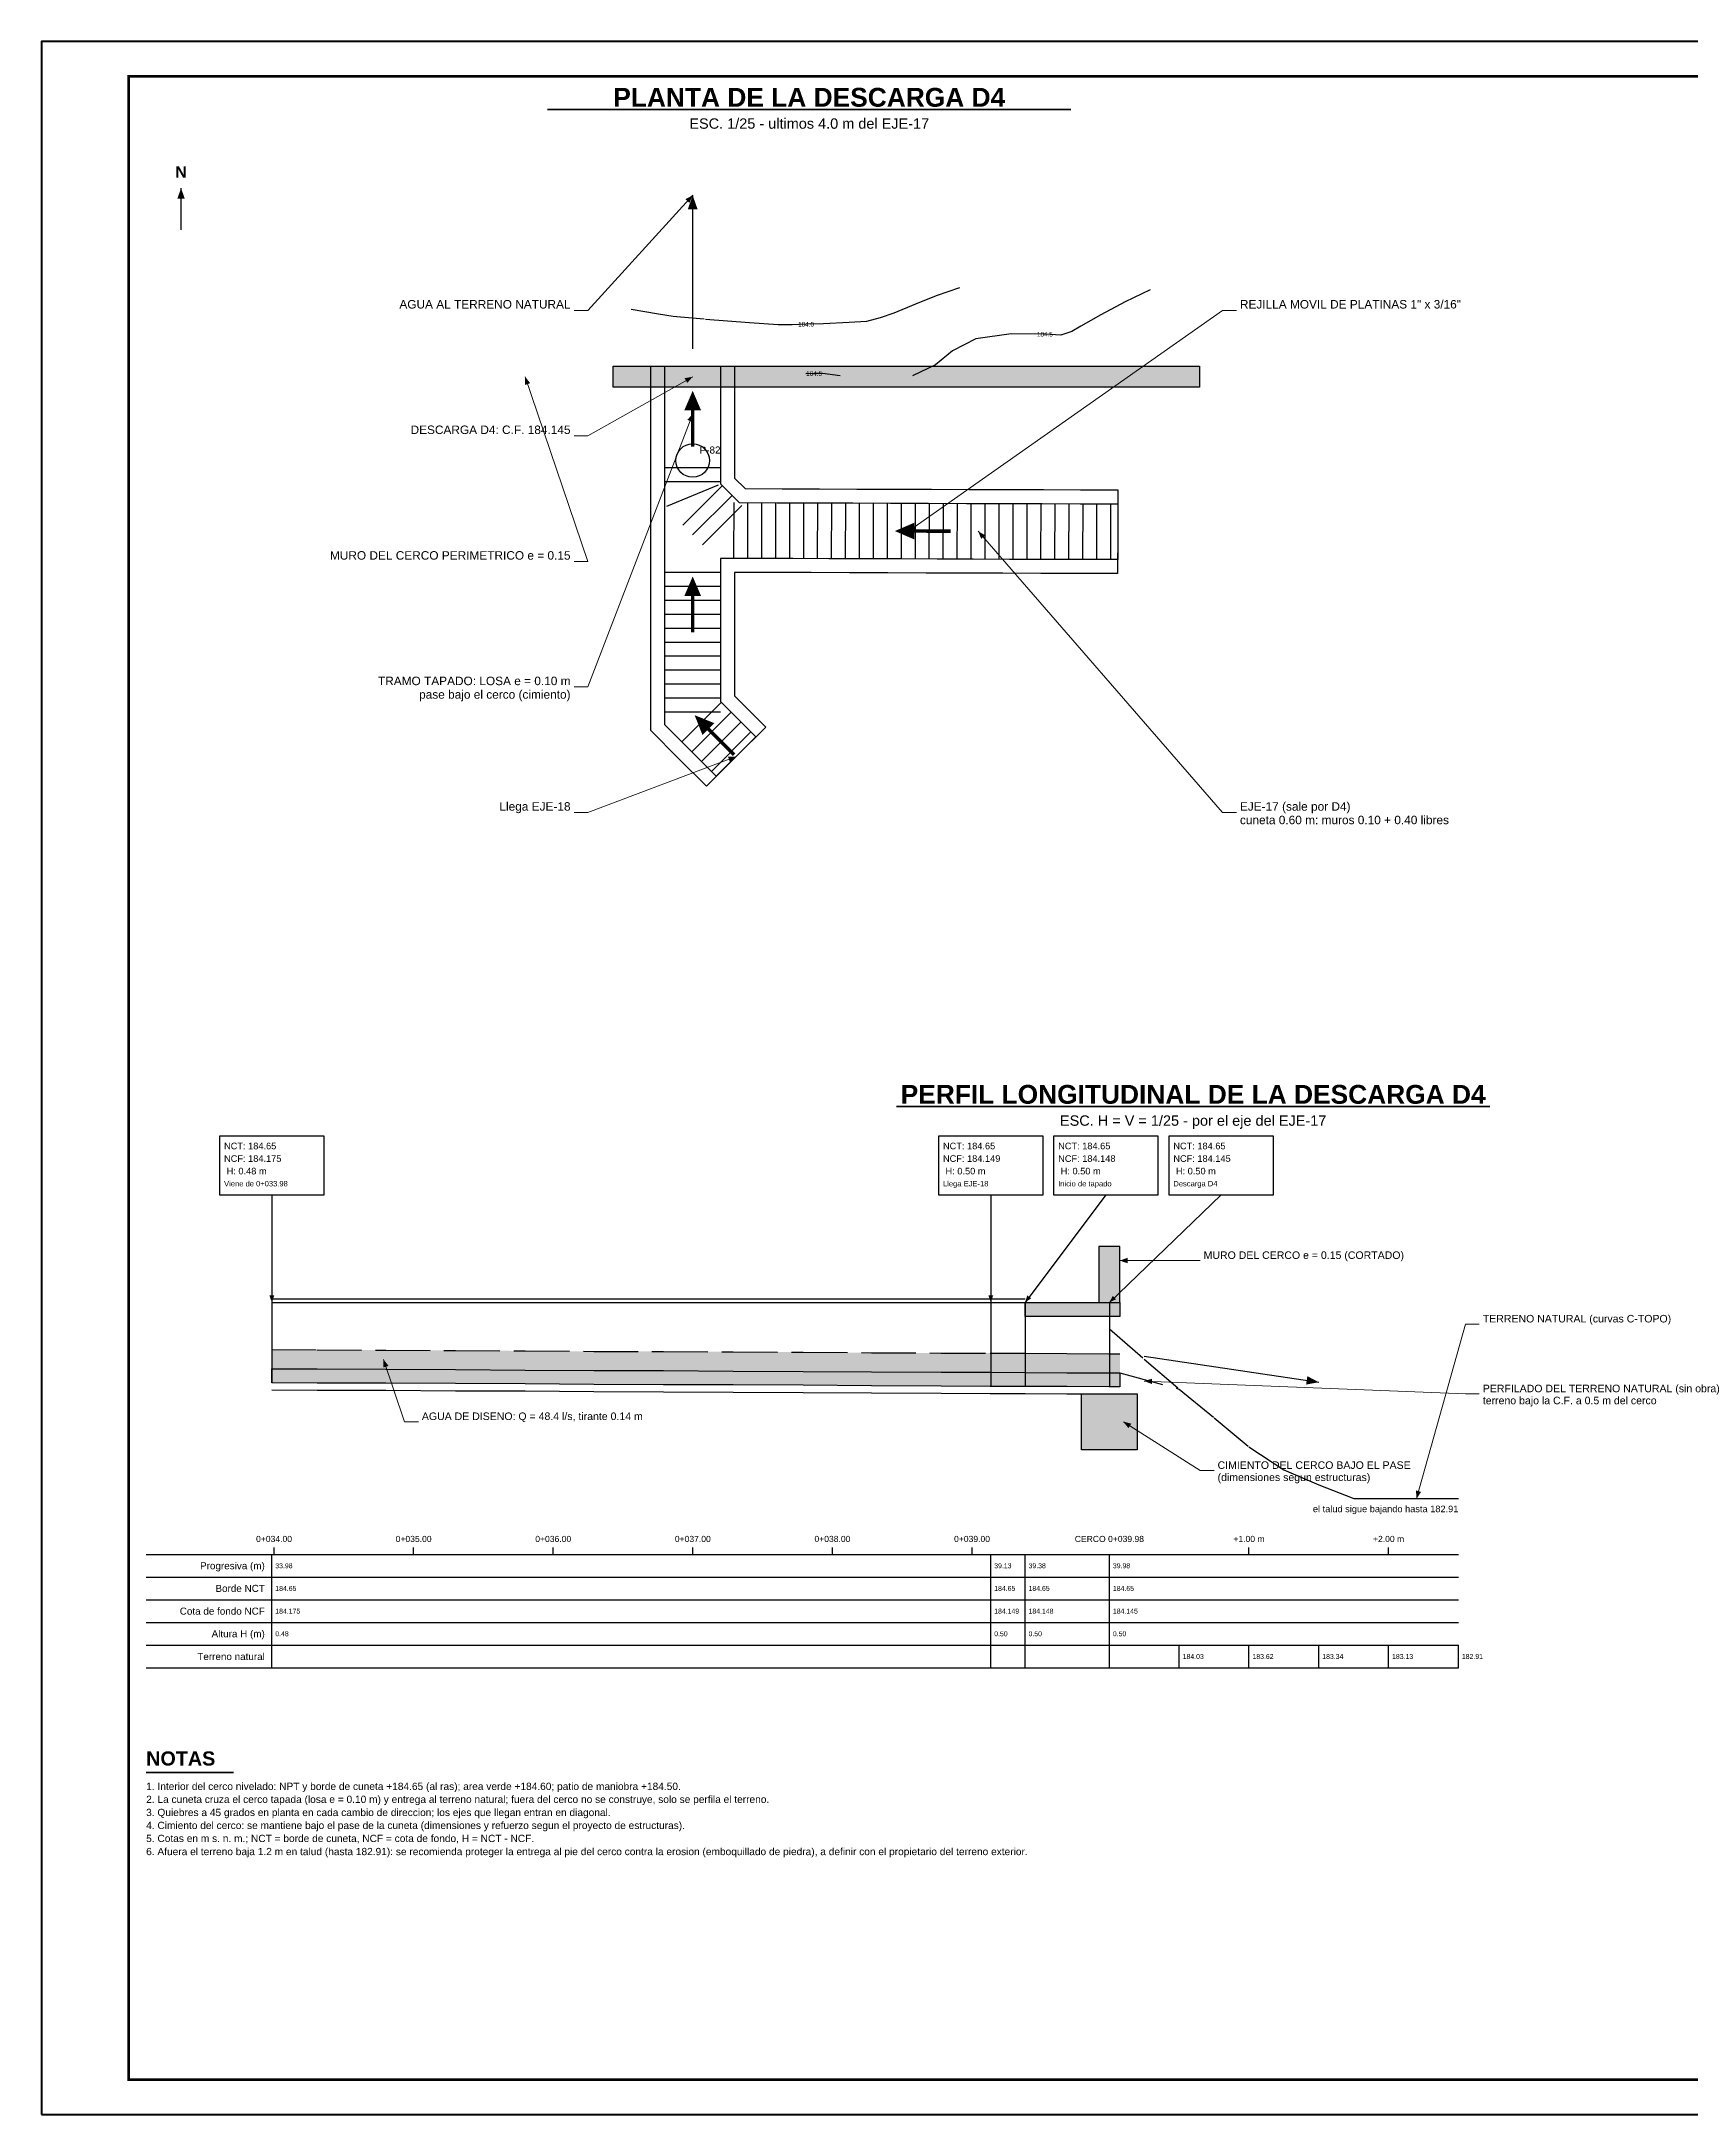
# Model space of a CAD drawing. Header units: metres. Extents: x 354768 to 355417, y 9249536 to 9250102.
# Drawn here: x 355146.83 to 355158.65, y 9249953 to 9249967.85 of the extents above; entities that cross this region are included whole.
import ezdxf
from ezdxf.enums import TextEntityAlignment as Align

# ---------------------------------------------------------------- set-up
doc = ezdxf.new("R2010")
doc.units = ezdxf.units.M
doc.header["$LTSCALE"] = 0.25
doc.linetypes.add('DASHED', pattern=[1.524, 1.27, -0.254])
for name, color, linetype, lineweight in [('AGUA', 150, 'DASHED', 25), ('ARQ-BASE', 8, 'CONTINUOUS', 13), ('LLAMADAS', 30, 'CONTINUOUS', 18), ('MARCO', 7, 'CONTINUOUS', 50), ('TITULOS', 160, 'CONTINUOUS', 35)]:
    doc.layers.add(name, color=color, linetype=linetype, lineweight=lineweight)
for name, color, linetype, true_color in [('CONCRETO-ACHURADO', 8, 'CONTINUOUS', 0xe2e2e2), ('CUN-FLUJO', 1, 'CONTINUOUS', 0xe60000), ('CUN-REJ-BORDE', 4, 'CONTINUOUS', 0x00aae6), ('CUN-REJ-PLATINA', 4, 'CONTINUOUS', 0x78cdf0), ('CUN-TAP-BORDE', 3, 'CONTINUOUS', 0x009600), ('CURVAS-TXT', 33, 'CONTINUOUS', 0x966e46), ('DET-AGUA', 150, 'CONTINUOUS', 0xbedef5), ('DET-CERCO', 1, 'CONTINUOUS', 0xe17878), ('DET-CIMIENTO', 8, 'CONTINUOUS', 0xc8c8c8)]:
    doc.layers.add(name, color=color, linetype=linetype, true_color=true_color)
for name, color, linetype in [('DET-CURVAS', 33, 'DASHED'), ('DET-FONDO', 6, 'CONTINUOUS'), ('DET-NCT', 5, 'CONTINUOUS'), ('DET-PERFILADO', 1, 'DASHED'), ('DET-REJILLA', 1, 'CONTINUOUS'), ('DET-SECCION', 1, 'CONTINUOUS'), ('DET-TAPA', 3, 'CONTINUOUS'), ('DET-TERRENO', 32, 'DASHED'), ('FLUJO', 150, 'CONTINUOUS'), ('GUITARRA', 8, 'CONTINUOUS'), ('NUDOS', 7, 'CONTINUOUS'), ('PERF-CAJA', 7, 'CONTINUOUS'), ('SOLADO', 8, 'CONTINUOUS'), ('TEXTOS', 7, 'CONTINUOUS'), ('TEXTOS-NOTAS', 7, 'CONTINUOUS')]:
    doc.layers.add(name, color=color, linetype=linetype)
doc.styles.get("Standard").update_dxf_attribs({"font": 'arial.ttf'})
doc.styles.add('TITULOS', font='arialbd.ttf')

msp = doc.modelspace()

# ---------------------------------------------------------------- hatches: boundary and pattern name
at = {"layer": 'CONCRETO-ACHURADO', "true_color": 0xe2e2e2}
h = msp.add_hatch(color=7, dxfattribs=at)
h.dxf.hatch_style = 1
h.paths.add_polyline_path([(355153.871, 9249958.818), (355154.55, 9249958.818), (355154.55, 9249958.717), (355153.871, 9249958.717)])
h = msp.add_hatch(color=7, dxfattribs=at)
h.dxf.hatch_style = 1
h.paths.add_polyline_path([(355148.475, 9249958.342), (355148.801, 9249958.341), (355149.291, 9249958.339), (355149.791, 9249958.336), (355150.291, 9249958.333), (355150.781, 9249958.33), (355151.281, 9249958.329), (355151.781, 9249958.326), (355152.281, 9249958.323), (355152.771, 9249958.32), (355153.271, 9249958.318), (355153.621, 9249958.317), (355153.871, 9249958.316), (355154.171, 9249958.314), (355154.471, 9249958.312), (355154.55, 9249958.312), (355154.55, 9249958.213), (355154.471, 9249958.213), (355154.171, 9249958.214), (355153.871, 9249958.216), (355153.621, 9249958.216), (355153.271, 9249958.218), (355152.771, 9249958.22), (355152.281, 9249958.224), (355151.781, 9249958.226), (355151.281, 9249958.228), (355150.781, 9249958.23), (355150.291, 9249958.234), (355149.791, 9249958.236), (355149.291, 9249958.239), (355148.801, 9249958.24), (355148.475, 9249958.242)])
at = {"layer": 'DET-AGUA', "true_color": 0xbedef5}
h = msp.add_hatch(color=7, dxfattribs=at)
h.dxf.hatch_style = 1
h.paths.add_polyline_path([(355148.475, 9249958.342), (355148.801, 9249958.341), (355149.291, 9249958.339), (355149.791, 9249958.336), (355150.291, 9249958.333), (355150.781, 9249958.33), (355151.281, 9249958.329), (355151.781, 9249958.326), (355152.281, 9249958.323), (355152.771, 9249958.32), (355153.271, 9249958.318), (355153.621, 9249958.317), (355153.871, 9249958.316), (355154.171, 9249958.314), (355154.471, 9249958.312), (355154.55, 9249958.312), (355154.55, 9249958.45), (355154.471, 9249958.45), (355154.171, 9249958.451), (355153.871, 9249958.453), (355153.621, 9249958.454), (355153.271, 9249958.455), (355152.771, 9249958.457), (355152.281, 9249958.461), (355151.781, 9249958.463), (355151.281, 9249958.466), (355150.781, 9249958.467), (355150.291, 9249958.47), (355149.791, 9249958.473), (355149.291, 9249958.476), (355148.801, 9249958.477), (355148.475, 9249958.479)])
at = {"layer": 'DET-CERCO', "true_color": 0xe17878}
h = msp.add_hatch(color=7, dxfattribs=at)
h.dxf.hatch_style = 1
h.paths.add_polyline_path([(355150.92, 9249965.523), (355151.02, 9249965.523), (355151.12, 9249965.523), (355151.22, 9249965.523), (355151.32, 9249965.523), (355151.42, 9249965.523), (355151.52, 9249965.523), (355151.62, 9249965.523), (355151.72, 9249965.523), (355151.82, 9249965.523), (355151.92, 9249965.523), (355152.02, 9249965.523), (355152.12, 9249965.523), (355152.22, 9249965.523), (355152.32, 9249965.523), (355152.42, 9249965.523), (355152.52, 9249965.523), (355152.62, 9249965.523), (355152.72, 9249965.523), (355152.82, 9249965.523), (355152.92, 9249965.523), (355153.02, 9249965.523), (355153.12, 9249965.523), (355153.22, 9249965.523), (355153.32, 9249965.523), (355153.42, 9249965.523), (355153.52, 9249965.523), (355153.62, 9249965.523), (355153.72, 9249965.523), (355153.82, 9249965.523), (355153.92, 9249965.523), (355154.02, 9249965.523), (355154.12, 9249965.523), (355154.22, 9249965.523), (355154.32, 9249965.523), (355154.42, 9249965.523), (355154.52, 9249965.523), (355154.62, 9249965.523), (355154.72, 9249965.523), (355154.82, 9249965.523), (355154.92, 9249965.523), (355155.02, 9249965.523), (355155.12, 9249965.523), (355155.12, 9249965.373), (355155.02, 9249965.373), (355154.92, 9249965.373), (355154.82, 9249965.373), (355154.72, 9249965.373), (355154.62, 9249965.373), (355154.52, 9249965.373), (355154.42, 9249965.373), (355154.32, 9249965.373), (355154.22, 9249965.373), (355154.12, 9249965.373), (355154.02, 9249965.373), (355153.92, 9249965.373), (355153.82, 9249965.373), (355153.72, 9249965.373), (355153.62, 9249965.373), (355153.52, 9249965.373), (355153.42, 9249965.373), (355153.32, 9249965.373), (355153.22, 9249965.373), (355153.12, 9249965.373), (355153.02, 9249965.373), (355152.92, 9249965.373), (355152.82, 9249965.373), (355152.72, 9249965.373), (355152.62, 9249965.373), (355152.52, 9249965.373), (355152.42, 9249965.373), (355152.32, 9249965.373), (355152.22, 9249965.373), (355152.12, 9249965.373), (355152.02, 9249965.373), (355151.92, 9249965.373), (355151.82, 9249965.373), (355151.72, 9249965.373), (355151.62, 9249965.373), (355151.52, 9249965.373), (355151.42, 9249965.373), (355151.32, 9249965.373), (355151.22, 9249965.373), (355151.12, 9249965.373), (355151.02, 9249965.373), (355150.92, 9249965.373)])
h = msp.add_hatch(color=7, dxfattribs=at)
h.dxf.hatch_style = 1
h.paths.add_polyline_path([(355154.4, 9249958.818), (355154.55, 9249958.818), (355154.55, 9249959.217), (355154.4, 9249959.217)])
at = {"layer": 'DET-CIMIENTO', "true_color": 0xc8c8c8}
h = msp.add_hatch(color=7, dxfattribs=at)
h.dxf.hatch_style = 1
h.paths.add_polyline_path([(355154.275, 9249958.162), (355154.675, 9249958.162), (355154.675, 9249957.762), (355154.275, 9249957.762)])

# ---------------------------------------------------------------- linework, layer by layer
at = {"layer": 'AGUA'}
msp.add_lwpolyline([(355148.475, 9249958.479), (355148.801, 9249958.477), (355149.291, 9249958.476), (355149.791, 9249958.473), (355150.291, 9249958.47), (355150.781, 9249958.467), (355151.281, 9249958.466), (355151.781, 9249958.463), (355152.281, 9249958.461), (355152.771, 9249958.457), (355153.271, 9249958.455), (355153.621, 9249958.454), (355153.871, 9249958.453), (355154.171, 9249958.451), (355154.471, 9249958.45), (355154.55, 9249958.45)], dxfattribs=at)
at = {"layer": 'ARQ-BASE'}
msp.add_lwpolyline([(355148.475, 9249958.818), (355148.801, 9249958.818), (355149.291, 9249958.818), (355149.791, 9249958.818), (355150.291, 9249958.818), (355150.781, 9249958.818), (355151.281, 9249958.818), (355151.781, 9249958.818), (355152.281, 9249958.818), (355152.771, 9249958.818), (355153.271, 9249958.818), (355153.621, 9249958.818), (355153.871, 9249958.818), (355154.171, 9249958.818), (355154.471, 9249958.818)], dxfattribs=at)
at = {"layer": 'CUN-FLUJO', "const_width": 0.025}
for points in [[(355151.49, 9249964.948), (355151.49, 9249965.208)], [(355153.337, 9249964.342), (355153.078, 9249964.343)], [(355151.49, 9249963.618), (355151.49, 9249963.878)], [(355151.787, 9249962.741), (355151.603, 9249962.925)]]:
    msp.add_lwpolyline(points, dxfattribs=at)
at = {"layer": 'CUN-FLUJO', "true_color": 0xe60000}
for points in [[(355151.49, 9249965.348), (355151.43, 9249965.208), (355151.55, 9249965.208)], [(355152.938, 9249964.343), (355153.077, 9249964.283), (355153.078, 9249964.403)], [(355151.49, 9249964.018), (355151.43, 9249963.878), (355151.55, 9249963.878)], [(355151.504, 9249963.024), (355151.56, 9249962.882), (355151.645, 9249962.967)]]:
    msp.add_solid(points, dxfattribs=at)
at = {"layer": 'CUN-REJ-BORDE'}
for points in [[(355151.69, 9249964.961), (355151.69, 9249964.681), (355151.823, 9249964.547), (355152.094, 9249964.546), (355152.366, 9249964.545), (355152.637, 9249964.544), (355152.908, 9249964.543), (355153.18, 9249964.542), (355153.451, 9249964.541), (355153.722, 9249964.54), (355153.993, 9249964.54), (355154.265, 9249964.539), (355154.536, 9249964.538), (355154.535, 9249964.138), (355154.276, 9249964.139), (355154.017, 9249964.139), (355153.759, 9249964.14), (355153.5, 9249964.141), (355153.241, 9249964.142), (355152.983, 9249964.143), (355152.724, 9249964.144), (355152.466, 9249964.145), (355152.207, 9249964.146), (355151.948, 9249964.146), (355151.69, 9249964.147), (355151.69, 9249963.891), (355151.69, 9249963.634), (355151.69, 9249963.377), (355151.69, 9249963.121), (355151.942, 9249962.868), (355151.659, 9249962.586), (355151.474, 9249962.77), (355151.29, 9249962.955), (355151.29, 9249963.215), (355151.29, 9249963.475), (355151.29, 9249963.735), (355151.29, 9249963.995), (355151.29, 9249964.255), (355151.29, 9249964.515)], [(355151.19, 9249964.474), (355151.19, 9249964.598), (355151.19, 9249964.906)], [(355151.29, 9249964.515), (355151.29, 9249964.598), (355151.29, 9249964.906)], [(355151.79, 9249964.722), (355151.865, 9249964.647), (355152.132, 9249964.646), (355152.399, 9249964.645), (355152.666, 9249964.644), (355152.933, 9249964.643), (355153.201, 9249964.642), (355153.468, 9249964.641), (355153.735, 9249964.64), (355154.002, 9249964.64), (355154.269, 9249964.639), (355154.536, 9249964.638), (355154.535, 9249964.338), (355154.534, 9249964.038), (355154.26, 9249964.039), (355153.985, 9249964.04), (355153.711, 9249964.041), (355153.436, 9249964.041), (355153.162, 9249964.042), (355152.888, 9249964.043), (355152.613, 9249964.044), (355152.339, 9249964.045), (355152.064, 9249964.046), (355151.79, 9249964.047), (355151.79, 9249963.752), (355151.79, 9249963.457), (355151.79, 9249963.162), (355152.013, 9249962.939), (355151.801, 9249962.727), (355151.589, 9249962.515), (355151.389, 9249962.714), (355151.19, 9249962.914), (355151.19, 9249963.174), (355151.19, 9249963.434), (355151.19, 9249963.694), (355151.19, 9249963.954), (355151.19, 9249964.214), (355151.19, 9249964.474)]]:
    msp.add_lwpolyline(points, dxfattribs=at)
at = {"layer": 'CUN-REJ-PLATINA'}
for p, q in [((355151.29, 9249964.798), (355151.69, 9249964.798)), ((355151.29, 9249964.698), (355151.69, 9249964.698)), ((355151.305, 9249964.522), (355151.674, 9249964.674)), ((355151.419, 9249964.386), (355151.702, 9249964.668)), ((355151.489, 9249964.315), (355151.772, 9249964.597)), ((355151.56, 9249964.244), (355151.843, 9249964.527)), ((355151.785, 9249964.147), (355151.786, 9249964.547)), ((355151.885, 9249964.147), (355151.886, 9249964.547)), ((355151.985, 9249964.146), (355151.986, 9249964.546)), ((355152.085, 9249964.146), (355152.086, 9249964.546)), ((355152.185, 9249964.146), (355152.186, 9249964.546)), ((355152.285, 9249964.145), (355152.286, 9249964.545)), ((355152.385, 9249964.145), (355152.386, 9249964.545)), ((355152.485, 9249964.145), (355152.486, 9249964.545)), ((355152.585, 9249964.144), (355152.586, 9249964.544)), ((355152.685, 9249964.144), (355152.686, 9249964.544)), ((355152.785, 9249964.144), (355152.786, 9249964.544)), ((355152.885, 9249964.143), (355152.886, 9249964.543)), ((355152.985, 9249964.143), (355152.986, 9249964.543)), ((355153.085, 9249964.143), (355153.086, 9249964.543)), ((355153.185, 9249964.142), (355153.186, 9249964.542)), ((355153.285, 9249964.142), (355153.286, 9249964.542)), ((355153.385, 9249964.142), (355153.386, 9249964.542)), ((355153.485, 9249964.141), (355153.486, 9249964.541)), ((355153.585, 9249964.141), (355153.586, 9249964.541)), ((355153.685, 9249964.141), (355153.686, 9249964.541)), ((355153.785, 9249964.14), (355153.786, 9249964.54)), ((355153.885, 9249964.14), (355153.886, 9249964.54)), ((355153.985, 9249964.14), (355153.986, 9249964.54)), ((355154.085, 9249964.139), (355154.086, 9249964.539)), ((355154.185, 9249964.139), (355154.186, 9249964.539)), ((355154.285, 9249964.139), (355154.286, 9249964.539)), ((355154.385, 9249964.138), (355154.386, 9249964.538)), ((355154.485, 9249964.138), (355154.486, 9249964.538)), ((355151.29, 9249964.048), (355151.69, 9249964.048)), ((355151.29, 9249963.948), (355151.69, 9249963.948)), ((355151.29, 9249963.848), (355151.69, 9249963.848)), ((355151.29, 9249963.748), (355151.69, 9249963.748)), ((355151.29, 9249963.648), (355151.69, 9249963.648)), ((355151.29, 9249963.548), (355151.69, 9249963.548)), ((355151.29, 9249963.448), (355151.69, 9249963.448)), ((355151.29, 9249963.348), (355151.69, 9249963.348)), ((355151.29, 9249963.248), (355151.69, 9249963.248)), ((355151.29, 9249963.148), (355151.69, 9249963.148)), ((355151.29, 9249963.048), (355151.69, 9249963.048)), ((355151.412, 9249962.833), (355151.695, 9249963.116)), ((355151.483, 9249962.762), (355151.765, 9249963.045)), ((355151.553, 9249962.692), (355151.836, 9249962.974)), ((355151.624, 9249962.621), (355151.907, 9249962.904))]:
    msp.add_line(p, q, dxfattribs=at)
at = {"layer": 'CUN-TAP-BORDE'}
for points in [[(355151.19, 9249964.906), (355151.19, 9249965.215), (355151.19, 9249965.523), (355151.49, 9249965.523), (355151.79, 9249965.523), (355151.79, 9249965.256), (355151.79, 9249964.989), (355151.79, 9249964.722)], [(355151.29, 9249964.906), (355151.29, 9249965.215), (355151.29, 9249965.523), (355151.69, 9249965.523), (355151.69, 9249965.242), (355151.69, 9249964.961)]]:
    msp.add_lwpolyline(points, dxfattribs=at)
at = {"layer": 'DET-CERCO'}
for points in [[(355150.92, 9249965.523), (355151.02, 9249965.523), (355151.12, 9249965.523), (355151.22, 9249965.523), (355151.32, 9249965.523), (355151.42, 9249965.523), (355151.52, 9249965.523), (355151.62, 9249965.523), (355151.72, 9249965.523), (355151.82, 9249965.523), (355151.92, 9249965.523), (355152.02, 9249965.523), (355152.12, 9249965.523), (355152.22, 9249965.523), (355152.32, 9249965.523), (355152.42, 9249965.523), (355152.52, 9249965.523), (355152.62, 9249965.523), (355152.72, 9249965.523), (355152.82, 9249965.523), (355152.92, 9249965.523), (355153.02, 9249965.523), (355153.12, 9249965.523), (355153.22, 9249965.523), (355153.32, 9249965.523), (355153.42, 9249965.523), (355153.52, 9249965.523), (355153.62, 9249965.523), (355153.72, 9249965.523), (355153.82, 9249965.523), (355153.92, 9249965.523), (355154.02, 9249965.523), (355154.12, 9249965.523), (355154.22, 9249965.523), (355154.32, 9249965.523), (355154.42, 9249965.523), (355154.52, 9249965.523), (355154.62, 9249965.523), (355154.72, 9249965.523), (355154.82, 9249965.523), (355154.92, 9249965.523), (355155.02, 9249965.523), (355155.12, 9249965.523), (355155.12, 9249965.373), (355155.02, 9249965.373), (355154.92, 9249965.373), (355154.82, 9249965.373), (355154.72, 9249965.373), (355154.62, 9249965.373), (355154.52, 9249965.373), (355154.42, 9249965.373), (355154.32, 9249965.373), (355154.22, 9249965.373), (355154.12, 9249965.373), (355154.02, 9249965.373), (355153.92, 9249965.373), (355153.82, 9249965.373), (355153.72, 9249965.373), (355153.62, 9249965.373), (355153.52, 9249965.373), (355153.42, 9249965.373), (355153.32, 9249965.373), (355153.22, 9249965.373), (355153.12, 9249965.373), (355153.02, 9249965.373), (355152.92, 9249965.373), (355152.82, 9249965.373), (355152.72, 9249965.373), (355152.62, 9249965.373), (355152.52, 9249965.373), (355152.42, 9249965.373), (355152.32, 9249965.373), (355152.22, 9249965.373), (355152.12, 9249965.373), (355152.02, 9249965.373), (355151.92, 9249965.373), (355151.82, 9249965.373), (355151.72, 9249965.373), (355151.62, 9249965.373), (355151.52, 9249965.373), (355151.42, 9249965.373), (355151.32, 9249965.373), (355151.22, 9249965.373), (355151.12, 9249965.373), (355151.02, 9249965.373), (355150.92, 9249965.373)], [(355154.4, 9249958.818), (355154.55, 9249958.818), (355154.55, 9249959.217), (355154.4, 9249959.217)]]:
    msp.add_lwpolyline(points, close=True, dxfattribs=at)
at = {"layer": 'DET-CIMIENTO'}
msp.add_lwpolyline([(355154.275, 9249958.162), (355154.675, 9249958.162), (355154.675, 9249957.762), (355154.275, 9249957.762)], close=True, dxfattribs=at)
at = {"layer": 'DET-CURVAS'}
for points in [[(355153.402, 9249966.085), (355153.318, 9249966.056), (355153.233, 9249966.029), (355153.086, 9249965.967), (355152.93, 9249965.903), (355152.833, 9249965.87), (355152.735, 9249965.845), (355152.611, 9249965.836), (355152.426, 9249965.828), (355152.302, 9249965.824), (355152.202, 9249965.821), (355152.102, 9249965.82), (355151.898, 9249965.835), (355151.573, 9249965.86), (355151.402, 9249965.874), (355151.35, 9249965.879), (355151.244, 9249965.897), (355151.05, 9249965.931)], [(355154.768, 9249966.072), (355154.587, 9249965.984), (355154.413, 9249965.892), (355154.27, 9249965.81), (355154.206, 9249965.773), (355154.126, 9249965.746), (355154.013, 9249965.753), (355153.771, 9249965.755), (355153.519, 9249965.72), (355153.352, 9249965.635), (355153.23, 9249965.534), (355153.064, 9249965.454)], [(355152.546, 9249965.455), (355152.419, 9249965.472), (355152.36, 9249965.471), (355152.301, 9249965.469)]]:
    msp.add_lwpolyline(points, dxfattribs=at)
at = {"layer": 'DET-FONDO'}
msp.add_lwpolyline([(355148.475, 9249958.342), (355148.801, 9249958.341), (355149.291, 9249958.339), (355149.791, 9249958.336), (355150.291, 9249958.333), (355150.781, 9249958.33), (355151.281, 9249958.329), (355151.781, 9249958.326), (355152.281, 9249958.323), (355152.771, 9249958.32), (355153.271, 9249958.318), (355153.621, 9249958.317), (355153.871, 9249958.316), (355154.171, 9249958.314), (355154.471, 9249958.312), (355154.55, 9249958.312), (355154.55, 9249958.213), (355154.471, 9249958.213), (355154.171, 9249958.214), (355153.871, 9249958.216), (355153.621, 9249958.216), (355153.271, 9249958.218), (355152.771, 9249958.22), (355152.281, 9249958.224), (355151.781, 9249958.226), (355151.281, 9249958.228), (355150.781, 9249958.23), (355150.291, 9249958.234), (355149.791, 9249958.236), (355149.291, 9249958.239), (355148.801, 9249958.24), (355148.475, 9249958.242)], close=True, dxfattribs=at)
at = {"layer": 'DET-NCT'}
msp.add_line((355148.475, 9249958.818), (355153.871, 9249958.818), dxfattribs=at)
at = {"layer": 'DET-PERFILADO'}
msp.add_lwpolyline([(355154.55, 9249958.312), (355154.975, 9249958.196)], dxfattribs=at)
at = {"layer": 'DET-REJILLA'}
msp.add_line((355148.475, 9249958.843), (355153.871, 9249958.843), dxfattribs=at)
at = {"layer": 'DET-SECCION'}
for p, q in [((355148.475, 9249958.818), (355148.475, 9249958.242)), ((355153.625, 9249958.818), (355153.625, 9249958.216)), ((355153.871, 9249958.818), (355153.871, 9249958.216)), ((355154.475, 9249958.818), (355154.475, 9249958.213))]:
    msp.add_line(p, q, dxfattribs=at)
at = {"layer": 'DET-TAPA'}
msp.add_lwpolyline([(355153.871, 9249958.818), (355154.55, 9249958.818), (355154.55, 9249958.717), (355153.871, 9249958.717)], close=True, dxfattribs=at)
at = {"layer": 'DET-TERRENO'}
msp.add_lwpolyline([(355154.475, 9249958.629), (355154.725, 9249958.412), (355154.975, 9249958.196), (355155.225, 9249957.991), (355155.475, 9249957.784), (355155.725, 9249957.618), (355155.975, 9249957.51), (355156.225, 9249957.412), (355156.475, 9249957.412), (355156.725, 9249957.412), (355156.975, 9249957.412)], dxfattribs=at)
at = {"layer": 'FLUJO'}
for p, q in [((355151.49, 9249965.648), (355151.49, 9249966.748)), ((355154.725, 9249958.432), (355155.975, 9249958.246))]:
    msp.add_line(p, q, dxfattribs=at)
for points in [[(355151.49, 9249966.748), (355151.455, 9249966.648), (355151.525, 9249966.648)], [(355155.975, 9249958.246), (355155.893, 9249958.289), (355155.884, 9249958.229)]]:
    msp.add_solid(points, dxfattribs=at)
at = {"layer": 'GUITARRA'}
for p, q in [((355148.491, 9249957.012), (355148.491, 9249957.062)), ((355149.491, 9249957.012), (355149.491, 9249957.062)), ((355150.491, 9249957.012), (355150.491, 9249957.062)), ((355151.491, 9249957.012), (355151.491, 9249957.062)), ((355152.491, 9249957.012), (355152.491, 9249957.062)), ((355153.491, 9249957.012), (355153.491, 9249957.062)), ((355155.475, 9249957.012), (355155.475, 9249957.062)), ((355156.475, 9249957.012), (355156.475, 9249957.062)), ((355147.575, 9249957.012), (355156.975, 9249957.012)), ((355148.475, 9249956.2), (355148.475, 9249957.012)), ((355148.475, 9249956.2), (355148.475, 9249957.012)), ((355153.625, 9249956.2), (355153.625, 9249957.012)), ((355153.871, 9249956.2), (355153.871, 9249957.012)), ((355154.475, 9249956.2), (355154.475, 9249957.012)), ((355147.575, 9249956.85), (355156.975, 9249956.85)), ((355147.575, 9249956.688), (355156.975, 9249956.688)), ((355147.575, 9249956.525), (355156.975, 9249956.525)), ((355147.575, 9249956.363), (355156.975, 9249956.363)), ((355154.975, 9249956.2), (355154.975, 9249956.363)), ((355155.475, 9249956.2), (355155.475, 9249956.363)), ((355155.975, 9249956.2), (355155.975, 9249956.363)), ((355156.475, 9249956.2), (355156.475, 9249956.363)), ((355156.975, 9249956.2), (355156.975, 9249956.363)), ((355147.575, 9249956.2), (355156.975, 9249956.2))]:
    msp.add_line(p, q, dxfattribs=at)
at = {"layer": 'LLAMADAS'}
for p, q in [((355150.74, 9249965.923), (355151.49, 9249966.748)), ((355150.64, 9249965.923), (355150.74, 9249965.923)), ((355155.285, 9249965.923), (355153.035, 9249964.343)), ((355155.385, 9249965.923), (355155.285, 9249965.923)), ((355150.74, 9249964.125), (355150.29, 9249965.448)), ((355150.74, 9249965.024), (355151.49, 9249965.448)), ((355150.74, 9249963.226), (355151.49, 9249965.183)), ((355150.64, 9249965.024), (355150.74, 9249965.024)), ((355155.285, 9249962.327), (355153.535, 9249964.341)), ((355150.64, 9249964.125), (355150.74, 9249964.125)), ((355150.64, 9249963.226), (355150.74, 9249963.226)), ((355150.74, 9249962.327), (355151.801, 9249962.727)), ((355150.64, 9249962.327), (355150.74, 9249962.327)), ((355155.385, 9249962.327), (355155.285, 9249962.327)), ((355155.025, 9249959.117), (355154.55, 9249959.117)), ((355155.125, 9249959.117), (355155.025, 9249959.117)), ((355157.025, 9249958.662), (355156.675, 9249957.412)), ((355157.125, 9249958.662), (355157.025, 9249958.662)), ((355149.425, 9249957.963), (355149.275, 9249958.409)), ((355157.025, 9249958.162), (355154.725, 9249958.254)), ((355157.125, 9249958.162), (355157.025, 9249958.162)), ((355149.525, 9249957.963), (355149.425, 9249957.963)), ((355155.125, 9249957.613), (355154.575, 9249957.963)), ((355155.225, 9249957.613), (355155.125, 9249957.613))]:
    msp.add_line(p, q, dxfattribs=at)
for points in [[(355151.49, 9249966.748), (355151.438, 9249966.72), (355151.467, 9249966.694)], [(355150.29, 9249965.448), (355150.289, 9249965.39), (355150.326, 9249965.402)], [(355151.49, 9249965.448), (355151.432, 9249965.438), (355151.451, 9249965.404)], [(355151.49, 9249965.183), (355151.452, 9249965.139), (355151.488, 9249965.125)], [(355153.035, 9249964.343), (355153.091, 9249964.359), (355153.069, 9249964.39)], [(355153.535, 9249964.341), (355153.557, 9249964.287), (355153.586, 9249964.312)], [(355151.801, 9249962.727), (355151.743, 9249962.726), (355151.756, 9249962.69)], [(355154.55, 9249959.117), (355154.605, 9249959.098), (355154.605, 9249959.137)], [(355149.275, 9249958.409), (355149.274, 9249958.351), (355149.311, 9249958.363)], [(355154.725, 9249958.254), (355154.779, 9249958.233), (355154.781, 9249958.271)], [(355154.575, 9249957.963), (355154.611, 9249957.917), (355154.632, 9249957.949)], [(355156.675, 9249957.412), (355156.708, 9249957.46), (355156.671, 9249957.471)]]:
    msp.add_solid(points, dxfattribs=at)
at = {"layer": 'MARCO'}
msp.add_lwpolyline([(355146.825, 9249953), (355167.85, 9249953), (355167.85, 9249967.85), (355146.825, 9249967.85)], close=True, dxfattribs=at)
at = {"layer": 'MARCO', "const_width": 0.02}
msp.add_lwpolyline([(355147.45, 9249953.25), (355167.6, 9249953.25), (355167.6, 9249967.6), (355147.45, 9249967.6)], close=True, dxfattribs=at)
at = {"layer": 'NUDOS'}
msp.add_circle((355151.49, 9249964.848), 0.12, dxfattribs=at)
at = {"layer": 'PERF-CAJA'}
for p, q in [((355148.475, 9249959.588), (355148.475, 9249958.818)), ((355153.625, 9249959.588), (355153.625, 9249958.818)), ((355154.45, 9249959.588), (355153.871, 9249958.818)), ((355155.275, 9249959.588), (355154.475, 9249958.818))]:
    msp.add_line(p, q, dxfattribs=at)
for points in [[(355148.1, 9249959.588), (355148.85, 9249959.588), (355148.85, 9249960.008), (355148.1, 9249960.008)], [(355153.25, 9249959.588), (355154, 9249959.588), (355154, 9249960.008), (355153.25, 9249960.008)], [(355154.075, 9249959.588), (355154.825, 9249959.588), (355154.825, 9249960.008), (355154.075, 9249960.008)], [(355154.9, 9249959.588), (355155.65, 9249959.588), (355155.65, 9249960.008), (355154.9, 9249960.008)]]:
    msp.add_lwpolyline(points, close=True, dxfattribs=at)
for points in [[(355148.475, 9249958.818), (355148.493, 9249958.868), (355148.458, 9249958.868)], [(355153.625, 9249958.818), (355153.643, 9249958.868), (355153.608, 9249958.868)], [(355153.871, 9249958.818), (355153.915, 9249958.847), (355153.887, 9249958.868)], [(355154.475, 9249958.818), (355154.523, 9249958.84), (355154.499, 9249958.865)]]:
    msp.add_solid(points, dxfattribs=at)
at = {"layer": 'SOLADO'}
msp.add_lwpolyline([(355148.475, 9249958.192), (355148.801, 9249958.19), (355149.291, 9249958.189), (355149.791, 9249958.185), (355150.291, 9249958.183), (355150.781, 9249958.18), (355151.281, 9249958.178), (355151.781, 9249958.175), (355152.281, 9249958.173), (355152.771, 9249958.17), (355153.271, 9249958.168), (355153.621, 9249958.166), (355153.871, 9249958.166), (355154.171, 9249958.163), (355154.471, 9249958.162), (355154.55, 9249958.162)], dxfattribs=at)
at = {"layer": 'TEXTOS'}
msp.add_line((355147.825, 9249966.5), (355147.825, 9249966.8), dxfattribs=at)
msp.add_solid([(355147.825, 9249966.8), (355147.799, 9249966.725), (355147.851, 9249966.725)], dxfattribs=at)
at = {"layer": 'TITULOS'}
for p, q in [((355150.45, 9249967.363), (355154.2, 9249967.363)), ((355152.95, 9249960.22), (355157.2, 9249960.22)), ((355147.575, 9249955.45), (355148.2, 9249955.45))]:
    msp.add_line(p, q, dxfattribs=at)

# ---------------------------------------------------------------- texts
at = {"layer": 'CURVAS-TXT'}
for s, p in [('184.0', (355152.302, 9249965.824)), ('184.5', (355154.013, 9249965.753)), ('184.5', (355152.36, 9249965.471))]:
    msp.add_text(s, height=0.0325, dxfattribs=at).set_placement(p, align=Align.MIDDLE_CENTER)
at = {"layer": 'TEXTOS'}
for s, p in [('ESC. 1/25 - ultimos 4.0 m del EJE-17', (355152.325, 9249967.262)), ('ESC. H = V = 1/25 - por el eje del EJE-17', (355155.075, 9249960.12))]:
    msp.add_text(s, height=0.07425, dxfattribs=at).set_placement(p, align=Align.MIDDLE_CENTER)
for s, p in [('AGUA AL TERRENO NATURAL', (355150.615, 9249965.937)), ('DESCARGA D4: C.F. 184.145', (355150.615, 9249965.038)), ('MURO DEL CERCO PERIMETRICO e = 0.15', (355150.615, 9249964.138)), ('TRAMO TAPADO: LOSA e = 0.10 m', (355150.615, 9249963.239)), ('pase bajo el cerco (cimiento)', (355150.615, 9249963.142)), ('Llega EJE-18', (355150.615, 9249962.34))]:
    msp.add_text(s, height=0.06075, dxfattribs=at).set_placement(p, align=Align.RIGHT)
for s, height, p in [('REJILLA MOVIL DE PLATINAS 1" x 3/16"', 0.06075, (355155.41, 9249965.937)), ('P-82', 0.0506, (355151.54, 9249964.898)), ('EJE-17 (sale por D4)', 0.06075, (355155.41, 9249962.34)), ('cuneta 0.60 m: muros 0.10 + 0.40 libres', 0.06075, (355155.41, 9249962.243)), ('MURO DEL CERCO e = 0.15 (CORTADO)', 0.054, (355155.15, 9249959.129)), ('TERRENO NATURAL (curvas C-TOPO)', 0.054, (355157.15, 9249958.674)), ('PERFILADO DEL TERRENO NATURAL (sin obra)', 0.054, (355157.15, 9249958.174)), ('terreno bajo la C.F. a 0.5 m del cerco', 0.054, (355157.15, 9249958.088)), ('AGUA DE DISENO: Q = 48.4 l/s, tirante 0.14 m', 0.054, (355149.55, 9249957.975)), ('CIMIENTO DEL CERCO BAJO EL PASE', 0.054, (355155.25, 9249957.625)), ('(dimensiones segun estructuras)', 0.054, (355155.25, 9249957.538))]:
    msp.add_text(s, height=height, dxfattribs=at).set_placement(p)
for s, height, p in [('NCT: 184.65', 0.04725, (355148.133, 9249959.938)), ('NCF: 184.175', 0.04725, (355148.133, 9249959.848)), ('NCT: 184.65', 0.04725, (355153.283, 9249959.938)), ('NCF: 184.149', 0.04725, (355153.283, 9249959.848)), ('NCT: 184.65', 0.04725, (355154.108, 9249959.938)), ('NCF: 184.148', 0.04725, (355154.108, 9249959.848)), ('NCT: 184.65', 0.04725, (355154.933, 9249959.938)), ('NCF: 184.145', 0.04725, (355154.933, 9249959.848)), (' H: 0.48 m', 0.0473, (355148.133, 9249959.758)), (' H: 0.50 m', 0.0473, (355153.283, 9249959.758)), (' H: 0.50 m', 0.0473, (355154.108, 9249959.758)), (' H: 0.50 m', 0.0473, (355154.933, 9249959.758)), ('Viene de 0+033.98', 0.03881, (355148.133, 9249959.668)), ('Llega EJE-18', 0.03881, (355153.283, 9249959.668)), ('Inicio de tapado', 0.03881, (355154.108, 9249959.668)), ('Descarga D4', 0.03881, (355154.933, 9249959.668)), ('33.98', 0.0354, (355148.5, 9249956.931)), ('39.13', 0.0354, (355153.65, 9249956.931)), ('39.38', 0.0354, (355153.896, 9249956.931)), ('39.98', 0.0354, (355154.5, 9249956.931)), ('184.65', 0.0354, (355148.5, 9249956.769)), ('184.65', 0.0354, (355153.65, 9249956.769)), ('184.65', 0.0354, (355153.896, 9249956.769)), ('184.65', 0.0354, (355154.5, 9249956.769)), ('184.175', 0.0354, (355148.5, 9249956.606)), ('184.149', 0.0354, (355153.65, 9249956.606)), ('184.148', 0.0354, (355153.896, 9249956.606)), ('184.145', 0.0354, (355154.5, 9249956.606)), ('0.48', 0.0354, (355148.5, 9249956.444)), ('0.50', 0.0354, (355153.65, 9249956.444)), ('0.50', 0.0354, (355153.896, 9249956.444)), ('0.50', 0.0354, (355154.5, 9249956.444)), ('184.03', 0.0354, (355155, 9249956.281)), ('183.62', 0.0354, (355155.5, 9249956.281)), ('183.34', 0.0354, (355156, 9249956.281)), ('183.13', 0.0354, (355156.5, 9249956.281)), ('182.91', 0.0354, (355157, 9249956.281))]:
    msp.add_text(s, height=height, dxfattribs=at).set_placement(p, align=Align.MIDDLE_LEFT)
msp.add_text('el talud sigue bajando hasta 182.91', height=0.04725, dxfattribs=at).set_placement((355156.975, 9249957.362), align=Align.TOP_RIGHT)
for s, height, p in [('0+034.00', 0.0439, (355148.491, 9249957.088)), ('0+035.00', 0.0439, (355149.491, 9249957.088)), ('0+036.00', 0.0439, (355150.491, 9249957.088)), ('0+037.00', 0.0439, (355151.491, 9249957.088)), ('0+038.00', 0.0439, (355152.491, 9249957.088)), ('0+039.00', 0.0439, (355153.491, 9249957.088)), ('CERCO 0+039.98', 0.04388, (355154.475, 9249957.088)), ('+1.00 m', 0.0439, (355155.475, 9249957.088)), ('+2.00 m', 0.0439, (355156.475, 9249957.088))]:
    msp.add_text(s, height=height, dxfattribs=at).set_placement(p, align=Align.BOTTOM_CENTER)
for s, height, p in [('Progresiva (m)', 0.05063, (355148.425, 9249956.931)), ('Borde NCT', 0.0506, (355148.425, 9249956.769)), ('Cota de fondo NCF', 0.05063, (355148.425, 9249956.606)), ('Altura H (m)', 0.05063, (355148.425, 9249956.444)), ('Terreno natural', 0.05063, (355148.425, 9249956.281))]:
    msp.add_text(s, height=height, dxfattribs=at).set_placement(p, align=Align.MIDDLE_RIGHT)
at = {"layer": 'TEXTOS-NOTAS'}
for s, p in [('2. La cuneta cruza el cerco tapada (losa e = 0.10 m) y entrega al terreno natural; fuera del cerco no se construye, solo se perfila el terreno.', (355147.575, 9249955.232)), ('1. Interior del cerco nivelado: NPT y borde de cuneta +184.65 (al ras); area verde +184.60; patio de maniobra +184.50.', (355147.575, 9249955.325)), ('3. Quiebres a 45 grados en planta en cada cambio de direccion; los ejes que llegan entran en diagonal.', (355147.575, 9249955.138)), ('4. Cimiento del cerco: se mantiene bajo el pase de la cuneta (dimensiones y refuerzo segun el proyecto de estructuras).', (355147.575, 9249955.045)), ('5. Cotas en m s. n. m.; NCT = borde de cuneta, NCF = cota de fondo, H = NCT - NCF.', (355147.575, 9249954.952)), ('6. Afuera el terreno baja 1.2 m en talud (hasta 182.91): se recomienda proteger la entrega al pie del cerco contra la erosion (emboquillado de piedra), a definir con el propietario del terreno exterior.', (355147.575, 9249954.858))]:
    msp.add_text(s, height=0.052, dxfattribs=at).set_placement(p)
at = {"layer": 'TITULOS', "style": 'TITULOS'}
for s, p in [('PLANTA DE LA DESCARGA D4', (355152.325, 9249967.45)), ('PERFIL LONGITUDINAL DE LA DESCARGA D4', (355155.075, 9249960.308))]:
    msp.add_text(s, height=0.135, dxfattribs=at).set_placement(p, align=Align.MIDDLE_CENTER)
msp.add_text('N', height=0.081, dxfattribs=at).set_placement((355147.825, 9249966.85), align=Align.BOTTOM_CENTER)
msp.add_text('NOTAS', height=0.1013, dxfattribs=at).set_placement((355147.575, 9249955.5))

doc.saveas('drawing.dxf')
